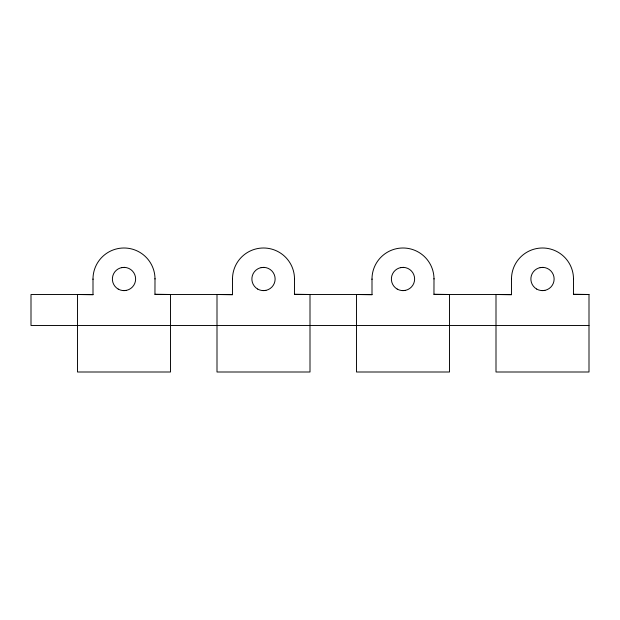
<?xml version="1.0" encoding="UTF-8"?>
<svg xmlns="http://www.w3.org/2000/svg" width="620" height="620" viewBox="0 0 620 620"><rect width="100%" height="100%" fill="white"/><g stroke="black" fill="none" stroke-linecap="round" stroke-linejoin="round"><path stroke-width="0.93" d="M121.629 267.623L124.651 267.39M261.129 267.623L264.151 267.39M400.629 267.623L403.651 267.39M123.349 290.61L126.372 290.377M540.129 267.623L543.151 267.39M262.849 290.61L265.872 290.377M402.349 290.61L405.371 290.377M541.849 290.61L544.871 290.377M93.047 294.5L31 294.5L31 325.5L589 325.5M232.547 294.5L154.953 294.5L155 278.605M372.047 294.5L294.454 294.5L294.5 278.605M511.546 294.5L433.954 294.5L434 278.605M511.5 279L511.5 294.763L496 294.5L496 372L589 372L589 294.5L573.454 294.5L573.5 278.605M573.5 294.229L589 294.5M434 294.229L449.5 294.5L449.5 372L356.5 372L356.5 294.5L372 294.763L372 279M294.5 294.229L310 294.5L310 372L217 372L217 294.5L232.5 294.763L232.5 279M155 294.229L170.5 294.5L170.5 372L77.5 372L77.5 294.5L93 294.763L93 279M232.5 279.395A31 31 0 0 1 263.306 248A31 31 0 0 1 294.5 279M511.5 279.395A31 31 0 0 1 542.306 248A31 31 0 0 1 573.5 279M93 279.395A31 31 0 0 1 123.806 248A31 31 0 0 1 155 279M372 279.395A31 31 0 0 1 402.806 248A31 31 0 0 1 434 279M257.688 289.067A11.625 11.625 0 0 0 275.125 279A11.625 11.625 0 0 0 257.688 268.933A11.625 11.625 0 0 0 257.688 289.067M536.688 289.067A11.625 11.625 0 0 0 554.125 279A11.625 11.625 0 0 0 536.688 268.933A11.625 11.625 0 0 0 536.688 289.067M397.188 289.067A11.625 11.625 0 0 0 414.625 279A11.625 11.625 0 0 0 397.188 268.933A11.625 11.625 0 0 0 397.188 289.067M118.188 289.067A11.625 11.625 0 0 0 135.625 279A11.625 11.625 0 0 0 118.188 268.933A11.625 11.625 0 0 0 118.188 289.067"/></g></svg>
